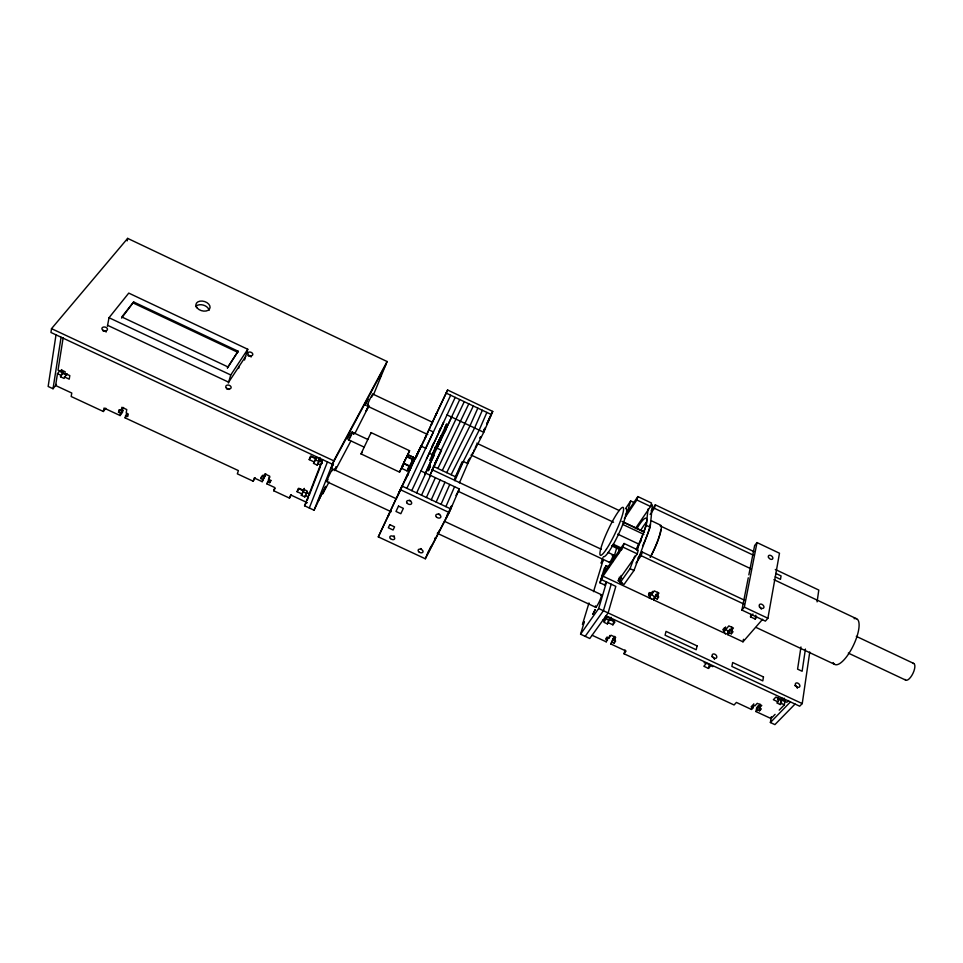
<?xml version="1.0" encoding="UTF-8"?>
<svg xmlns="http://www.w3.org/2000/svg" width="963" height="963" viewBox="0 0 963 963"><rect width="100%" height="100%" fill="white"/><g stroke="black" fill="none" stroke-linecap="round" stroke-linejoin="round"><path stroke-width="1.44" d="M401.884 468.487L404.424 461.53M405.892 458.436L408.312 454.897L413.344 457.256C414.559 461.843 406.362 467.549 407.855 470.714L413.572 458.183L413.223 458.954M413.175 458.701L413.344 457.256M621.111 575.453L620.184 582.567L624.072 584.397L633.979 570.505L650.181 527.206L652.384 504.853M636.856 550.499L646.305 525.365L648.015 509.018M430.401 465.839L428.306 470.799L430.449 466.116M606.052 615.814L799.663 706.204L802.239 703.604L809.763 651.999M817.081 601.863L818.803 590.066L775.299 569.47M373.5 394.758L387.102 361.534L127.658 238.379L51.52 328.648L50.955 332.476L332.379 464.214L385.706 364.941M805.429 649.062L802.119 671.259L797.581 669.141L800.963 646.967M56.01 334.847L48.15 386.476L53.025 388.739L56.456 384.442M53.025 388.739L61.078 337.219M779.199 710.14L784.351 704.82L784.977 700.859L781.932 699.439L780.861 700.558L780.223 704.519L776.876 702.954L777.948 701.834L778.586 697.874L777.514 698.994L780.861 700.558M63.064 373.548L66.64 375.221L66.892 373.68L64.076 378.435L60.488 376.762L63.317 372.007L60.055 370.49L57.467 373.692L55.601 385.513L71.78 393.036L71.178 396.515L103.354 411.49L105.786 408.228M63.149 337.784L58.033 370.105L61.307 371.634M788.541 700.51L786.855 702.244L783.798 700.811L784.219 698.175M60.488 376.762L63.317 372.007M61.126 372.416L61.584 369.587M780.223 704.519L781.306 703.399L781.932 699.439M795.053 704.049L774.902 724.621L770.388 722.527L771.351 716.689M407.217 456.041L407.433 455.294L399.525 472.111L361.005 453.874L371.08 432.604L409.576 450.72L407.469 455.439M755.991 711.561L757.592 709.875L759.554 710.778L760.228 706.854L758.278 705.939L756.689 707.624L755.991 711.561L771.038 718.554L775.095 714.365M757.592 709.875L758.278 705.939M759.554 710.778L761.312 708.924L759.35 708.01L760.036 704.073M625.047 649.977L624.024 653.769L734.071 704.976L736.406 702.436L751.477 709.454L753.066 707.769L753.764 703.833M751.477 709.454L751.947 706.842M748.275 577.8L741.907 610.073L765.38 621.123L767.896 618.234L779.488 553.231L757.014 542.578L754.643 545.527L748.853 574.863M750.996 614.322L750.514 616.85L755.161 619.04L755.871 615.237M107.411 326.24L109.024 317.73L128.753 293.101L247.768 349.268L244.542 360.042M413.452 458.833L414.451 457.786L412.453 459.062L410.394 466.309L406.928 470.835L407.939 470.185M127.176 240.882L127.658 238.379M727.787 634.689L729.352 632.86L730.11 629.092L728.558 630.921L727.787 634.689L742.991 641.815L743.472 639.3M741.907 610.073L744.351 607.159L757.014 542.578M103.354 411.49L104.04 408.059L120.122 415.547L122.518 412.272L123.011 409.985L120.616 413.259L120.122 415.547M729.352 632.86L731.326 633.786L733.06 631.752L731.073 630.825L731.832 627.057M731.326 633.786L732.085 630.019M121.567 318.103L133.652 301.961L238.138 351.23L227.412 367.902L238.138 351.23M653.745 599.973L656.128 594.376L653.745 599.973L723.225 632.559L724.778 630.705L725.548 626.949M120.616 413.259L118.521 412.284L119.051 409.769L121.157 410.744L123.553 407.469M704.158 662.628L706.156 663.567L703.857 666.264L708.467 668.418L709.298 664.53L705.843 662.917M121.157 410.744L121.892 407.289L126.743 409.552L126.177 413.079L128.272 414.054L127.718 416.57L125.623 415.595L127.212 413.404M255.195 477.78L253.173 481.199L237.343 473.844L238.391 470.594L125.13 417.882L125.623 415.595M655.177 598.071L657.175 598.998L658.126 595.303M657.175 598.998L658.752 596.904L656.754 595.965L657.717 592.269M604.957 585.131L599.913 582.771L603.031 576.199L649.146 597.818L651.542 592.221M650.567 595.904L648.568 594.965L650.145 592.859L652.144 593.798L652.782 591.33M648.568 594.965L649.218 592.51M649.146 597.818L649.796 595.363M635.977 563.018L641.177 555.699L642.201 552.016L744.953 600.431M650.109 514.435L654.359 508.283L655.322 504.853L754.077 551.655M610.807 643.97L612.155 642.152L614.141 643.079L615.201 639.288L613.214 638.361L610.807 643.97L626.07 651.072L624.024 653.769M612.155 642.152L613.214 638.361M622.11 582.555L618.258 580.749L637.229 553.845L638.264 550.162L624.096 543.493L602.116 575.477M635.363 528.567L650.555 506.478L651.518 503.047L637.843 496.571L625.372 515.157M614.141 643.079L615.634 641.069L613.636 640.142L614.707 636.35M637.711 548.128L638.842 544.107L641.226 540.7M592.185 635.303L606.221 641.827L608.279 637.482M607.557 640.01L605.571 639.083L607.039 637.061L609.037 638L609.76 635.472M607.352 623.88L608.231 622.652L612.889 624.831L613.973 621.039L609.326 618.872L607.352 623.88L603.933 622.291L605.92 617.283M612.889 624.831L614.948 622.002L610.289 619.823L611.011 617.295M606.221 641.827L606.931 639.312M608.231 622.652L609.326 618.872M618.258 580.749L618.956 578.318M228.387 383.069L230.759 374.98L247.768 349.268M604.307 621.027L605.041 618.499L608.447 620.088M611.192 584.192L603.404 610.735L585.179 636.35M601.02 579.112L623.025 547.153L624.096 543.493M624.349 518.563L636.844 499.978L637.843 496.571M618.475 553.532L619.739 549.247M238.583 368.444L239.293 366.06M601.923 579.858L615.826 586.371L608.11 612.937L589.789 638.493L580.569 634.208L598.673 608.52L606.558 582.025L604.535 584.938M612.492 562.091L616.729 547.839M626.949 513.46L630.669 500.989L633.931 502.53M604.126 572.552L606.209 565.63L608.76 566.834M599.913 582.771L604.21 568.555L606.209 565.63M589.007 602.946L582.446 624.457L584.372 621.689L580.569 634.208M602.826 557.721L601.117 563.319L603.019 560.514L593.533 591.643M372.525 394.938C372.645 392.567 365.182 409.058 368.191 404.34M370.803 433.771L371.08 432.604M253.173 481.199L254.256 477.985L262.189 481.681L264.933 476.107L262.875 475.144M262.189 481.681L262.923 479.526L260.865 478.575L261.671 476.204L263.742 477.166L265.752 473.736M263.742 477.166L264.861 473.916L269.652 476.143L268.508 479.381L270.579 480.344L269.748 482.704L267.69 481.753L269.014 479.454M291.404 494.645L289.478 498.1L273.709 490.757L274.852 487.579L266.932 483.895L267.69 481.753M321.449 463.805L322.051 462.348M289.478 498.1L290.67 494.934L307.341 502.698M408.312 454.921L407.325 455.956M620.184 582.567L630.043 568.652L634.761 556.084M300.191 488.783L303.754 490.444L303.225 491.816L306.691 493.441L307.233 492.057L304.802 496.908L301.323 495.295L301.852 493.911L297.098 491.696L298.301 488.494L303.08 490.709L304.344 488.397M309.219 459.628L311.157 456.161L316.02 458.436L315.467 459.893L319.03 461.566L317.116 465.045L313.541 463.372L314.107 461.915L309.219 459.628L310.495 456.245L315.395 458.532L315.96 457.064L319.547 458.749L318.982 460.218L322.244 461.746M332.151 470.726C333.764 464.973 323.929 486.159 327.962 479.646M303.08 490.709L303.61 489.324L307.113 490.949L306.571 492.346L309.749 493.826L320.402 466.477M352.35 432.832C353.638 428.186 345.777 445.761 349.786 438.382M304.802 496.908L305.343 495.536L308.509 497.016L307.269 500.182M317.116 465.045L319.596 460.109L321.75 461.121M353.818 434.06L354.107 433.181L353.565 434.048M437.599 533.418L437.9 532.635M329.045 482.018L322.725 493.887L325.711 486.411L323.869 489.854L314.046 510.197L304.561 505.78L322.533 459.604M309.304 507.983L327.456 461.903M314.046 510.197L333.74 460.808L387.102 361.534M309.123 495.415L309.568 494.392M369.058 405.604L355.01 433.242M480.031 438.069L480.621 436.708M371.598 397.189L372.139 395.925M446.338 517.504L447.795 513.833M448.517 512.448L449.54 510.065M484.63 428.655L483.727 430.762L485.364 427.536M488.626 419.976L486.736 424.37M426.886 555.157L450.768 508.921L401.98 486.05L378.303 536.885L425.321 558.769L449.203 512.557L459.363 488.963L420.951 470.919M459.411 482.884L467.765 463.576L483.751 432.291L492.731 411.43L447.614 390.015L415.462 458.256M425.321 558.769L428.655 551.065M428.439 552.148L429.474 549.753L428.8 551.053M467.44 462.637L468.812 459.483M445.905 506.634L454.572 486.712M486.881 412.417L479.177 430.124L455.523 476.793L433.434 466.405M454.343 479.514L462.071 461.831M454.873 480.754L463.299 461.47L467.765 463.576M432.543 422.215L432.267 422.769M432.255 470.281L432.507 469.703L430.148 474.819M441.03 504.347L449.769 484.461M482.355 410.274L474.59 427.957L451.117 474.723M401.896 468.463L406.928 470.859M468.487 460.615L468.933 459.616M476.516 444.882L475.253 447.699M351.459 434.903L351.94 433.783M436.167 502.072L444.978 482.21M477.841 408.131L470.004 425.79L446.7 472.64M431.292 499.785L440.175 479.947M473.315 405.977L442.282 470.558M434.674 464.72L434.409 465.358L436.504 460.868L434.891 464.25M426.404 497.498L435.372 477.696M468.8 403.834L437.852 468.487M469.848 458.003L469.342 459.11M411.454 466.261L411.285 466.634M431.881 470.305L434.361 464.9M429.703 475.927L441.451 450.251L436.913 448.108M421.529 495.211L430.569 475.433M464.274 401.691L434.734 463.709M430.798 425.574L432.495 421.95M425.923 436.371L425.309 437.671M334.233 470.57L336.207 466.766L334.667 470.438M424.972 473.989L440.994 439.309M416.642 492.924L433.952 455.427L429.209 453.188M459.748 399.537L436.889 448.481L434.578 447.398M389.57 512.942L388.691 514.832M400.295 489.902C401.041 488.241 396.563 497.847 399.392 491.768M431.893 455.571L440.946 436.046M432.423 454.476L435.336 448.168M436.937 444.713L446.712 423.973L445.038 427.331M399.525 492.153L420.975 446.062L425.718 448.301M424.647 439.248L430.473 426.549M447.614 390.015L431.448 424.165M432.134 446.507L433.374 443.835M411.755 490.636L455.21 397.394M447.386 514.242L447.675 513.616M417.882 453.152L418.387 452.032L416.257 456.594L417.617 453.705M425.766 436.721L424.563 439.297M435.216 416.377L436.696 413.259L435.673 415.438M440.139 429.57L440.898 427.957L438.935 432.194M425.032 474.506L425.863 472.689L425.044 474.374M388.534 515.109L387.728 516.854M399.513 491.563L399.801 490.949M406.542 476.998L405.519 479.177L405.844 478.515M410.792 467.681L409.516 470.377M406.627 476.854L407.674 474.615L406.073 478.021M425.754 448.216L433.398 431.966L428.728 429.763M440.091 429.474L438.719 432.375L440.825 428.005M405.375 459.399L401.583 467.488L402.606 465.659M406.868 488.337L450.684 395.239M432.158 446.543L433.314 444.087M426.465 459.086L443.582 422.492L441.945 425.875M445.472 430.124C448.758 423.239 442.246 436.973 445.532 430.088M409.708 469.992L411.237 466.706M387.908 516.469L389.317 513.46M431.183 425.044L431.797 423.756M429.642 460.579L441.21 435.998L431.821 455.451M405.182 459.929L409.576 450.72M420.975 446.062L400.283 489.637L449.203 512.557M378.303 536.885L390.701 510.751M396.371 498.81L398.899 493.501M415.631 458.244L424.009 440.609M473.724 450.937L474.494 449.324M350.339 437.274L350.905 436.083M402.979 466.345L401.8 467.308M390.641 510.571L390.123 511.642L396.202 498.702M436.648 448.385L451.647 417.087M426.633 470.666L433.952 455.427M401.366 468.379L399.525 472.111M434.999 463.564L441.451 450.251M469.065 459.688L468.584 460.663M480.802 436.696L480.116 438.069M435.312 537.679L434.819 538.69M472.989 452.441L471.34 455.499M439.104 530.89L437.623 533.671M488.662 419.423L492.731 411.43M486.64 423.876L491.395 414.559L446.146 393.085M456.017 495.464L459.363 488.963M450.058 508.861L451.719 505.659L450.166 509.246L450.889 507.85M429.943 548.429L430.617 547.128M431.039 546.731L431.713 545.419M322.16 462.854L321.666 463.757M335.365 470.161L350.797 441.15M304.561 505.78L306.451 502.289M301.323 495.295L303.225 491.816M318.982 460.218L320.258 457.894M301.852 493.911L303.754 490.444M314.107 461.915L316.02 458.436M313.541 463.372L315.467 459.893M297.098 491.696L299.012 488.229M273.709 490.757L275.021 488.47M362.16 452.261L361.065 454.055M269.748 482.704L271.072 480.417M268.508 479.381L269.845 477.094M266.932 483.895L268.256 481.596M262.923 479.526L264.933 476.107M260.865 478.575L262.201 476.288M245.613 356.479L228.652 382.191L107.579 325.313M625.661 508.476L630.669 500.989M651.06 511.004L655.322 504.853M637.867 558.131L642.201 552.016M125.13 417.882L126.719 415.691M610.289 619.823L611.18 618.595L607.749 616.994L606.859 618.222L604.788 617.259M118.521 412.284L120.122 410.106M609.037 638L611.072 635.243L615.682 637.386L613.636 640.142M652.144 593.798L654.298 590.909L658.921 593.076L656.754 595.965M133.652 301.961L121.783 316.959L227.725 366.819M731.073 630.825L733.433 628.045L728.835 625.89L726.487 628.683L724.501 627.744L722.792 629.778L724.778 630.705M750.514 616.85L752.958 613.985M708.467 668.418L710.79 665.722L712.789 666.661M755.161 619.04L756.798 617.139M742.991 641.815L762.612 619.245M759.35 708.01L761.769 705.458L757.219 703.339L754.823 705.903L752.849 704.988L751.104 706.854L753.066 707.769M783.798 700.811L784.881 699.692L781.523 698.115L780.439 699.246L775.853 697.104L773.373 699.704L777.948 701.834M770.388 722.527L790.442 701.907M326.012 481.307L391.147 511.738M437.286 533.285L596.037 607.436M598.673 608.52L802.239 703.604M602.754 620.1L604.824 621.063M781.306 703.399L784.351 704.82M61.56 370.081L65.171 371.754L64.918 373.319L69.818 375.606L69.228 379.169L64.328 376.894M57.467 373.692L60.741 375.221M619.317 577.102L621.869 578.294M51.52 328.648L333.74 460.808M331.958 468.656L395.721 498.485M444.557 521.344L601.947 594.965M317.682 463.588L320.932 465.105M617.716 534.14L638.842 544.107M848.319 653.095L905.738 680.131M623.025 547.153L637.229 553.845M641.177 555.699L744.206 604.21M613.19 544.179L621.183 547.947M612.516 545.19L621.821 549.572M744.351 607.159L767.896 618.234M611.589 545.768L620.75 550.078M408.276 455.005L413.296 457.365M407.397 456.679L412.453 459.062M407.253 456.992L412.308 459.363M109.024 317.73L230.759 374.98M351.832 431.954L367.83 439.477M432.074 469.691L601.297 549.271M608.074 552.449L613.491 555.001M756.136 627.467L834.74 664.41M630.043 568.652L633.979 570.505M404.219 463.408L409.275 465.779M404.027 463.817L409.082 466.188M348.233 439.646L364.231 447.157M458.256 491.323L609.904 562.561M447.049 414.921L483.751 432.291M775.853 573.43L781.077 575.91L780.487 579.341L775.251 576.861M651.132 520.658L660.486 525.088A26.422 4.707 -64.7 0 1 650.338 557.324M660.124 525.858L750.875 568.772M773.903 579.666L856.528 618.74M372.332 393.831L431.99 422.035M476.745 443.185L619.113 510.486M646.305 525.365L650.181 527.206M621.954 521.38L644.536 532.033M624.18 522.572L642.477 531.215M622.58 524.354L643.874 534.405M856.3 636.35L913.718 663.447M366.734 405.772L427.753 434.566M471.148 455.054L613.551 522.247M133.424 303.092L237.825 352.326M636.844 499.978L650.555 506.478M654.359 508.283L753.379 555.182M248.165 355.612A2.66 1.83 17.8 0 1 251.199 356.719M103.125 330.754A2.817 1.914 12.6 0 1 106.315 331.91M227.112 388.619A2.733 1.926 16.8 0 1 229.086 389.329M195.609 306.679A7.235 4.827 16.3 0 1 203.205 305.066A7.235 4.827 16.3 0 1 209.079 310.351M248.261 355.792A2.395 1.649 17.8 0 1 248.851 355.78M250.043 356.105A2.395 1.649 17.8 0 1 250.994 356.791M226.534 388.835A2.468 1.733 16.8 0 1 228.917 389.461M103.21 330.947A2.54 1.721 12.6 0 1 105.653 331.597M439.742 514.35A2.672 1.806 23.5 0 1 438.49 513.761M421.397 548.874A2.588 1.697 23.5 0 1 420.819 548.537M410.683 500.748A2.684 1.806 24.7 0 1 409.431 500.158M394.469 536.078A2.6 1.697 24.6 0 1 393.831 535.97M600.539 595.146A6.91 1.107 -65.2 0 1 600.96 597.542A6.91 1.107 -65.2 0 1 597.168 605.571A6.91 1.107 -65.2 0 1 595.447 605.908M612.119 555.639A4.189 0.65 -64.9 0 1 613.034 555.675A4.189 0.65 -64.9 0 1 610.987 560.502A4.189 0.65 -64.9 0 1 609.374 562.127M759.458 607.256A2.672 1.806 39.4 0 1 761.3 609.158M724.561 629.658A2.6 1.806 39.5 0 1 727.98 631.535A2.6 1.806 39.5 0 1 726.499 633.895A2.6 1.806 39.5 0 1 723.598 631.198M723.61 630.669A2.6 1.806 39.5 0 1 723.791 630.223M650.651 594.99A2.588 1.842 36.7 0 1 654.214 597.253A2.588 1.842 36.7 0 1 651.638 598.986A2.588 1.842 36.7 0 1 649.832 595.531M711.934 656.73A2.648 1.878 40.2 0 1 714.474 659.438M794.764 685.584A2.648 1.818 42.7 0 1 797.352 688.28M723.959 632.607A2.588 1.806 39.6 0 1 725.452 633.907M649.676 597.842A2.576 1.842 36.7 0 1 651.758 599.359M854.133 618.667A25.303 8.498 -64.5 0 1 853.423 645.354A25.303 8.498 -64.5 0 1 833.188 662.568M912.743 663.351A9.245 3.575 -64.5 0 1 912.972 673.366A9.245 3.575 -64.5 0 1 905.051 679.433M650.398 524.041A26.434 4.478 -64.7 0 1 642.562 545.961M640.636 530.469A26.434 4.478 -64.7 0 1 646.209 522.44M626.082 508.813A26.47 3.984 -64.7 0 1 618.378 534.549A26.47 3.984 -64.7 0 1 603.44 556.65M660.799 529.794A25.568 4.55 -64.7 0 1 658.319 539.003M657.922 540.135A25.568 4.55 -64.7 0 1 650.29 557.047M636.868 528.699A26.446 4.394 -64.7 0 1 646.715 520.526A26.446 4.394 -64.7 0 1 636.182 549.151M247.635 353.252L247.623 353.734A2.672 1.83 17.8 0 0 250.958 355.853A2.672 1.83 17.8 0 0 252.523 353.469A2.672 1.83 17.8 0 0 248.647 352.181L247.635 353.252M364.989 405.327L367.878 399.308L364.989 405.327M366.217 410.792L368.275 406.482L366.217 410.792M595.11 609.772L592.847 614.298L595.11 609.772M379.278 378.844L381.312 374.583L379.278 378.844M763.478 676.941L762.792 680.889L731.88 666.444L732.65 662.52L763.478 676.941M697.068 645.884L696.201 649.772L665.072 635.219L666.023 631.379L697.068 645.884M318.512 500.206L320.679 495.752L318.512 500.206M331.212 468.379L333.439 463.901L331.212 468.379M347.065 438.61L349.846 432.917L347.065 438.61M426.874 434.253L427.175 433.651L426.874 434.253M408.505 473.17L407.253 475.891L408.553 473.17M389.786 524.654L388.318 527.784L393.085 529.999L394.565 526.881L389.786 524.654M398.513 506.105L395.998 511.461L400.825 513.712L403.365 508.368L398.513 506.105M102.836 330.153A2.829 1.914 12.6 0 0 107.423 329.659A2.829 1.914 12.6 0 0 103.823 326.987A2.829 1.914 12.6 0 0 102.836 330.153M226.293 387.896A2.745 1.926 16.8 0 0 230.915 388.197A2.745 1.926 16.8 0 0 228.159 385.044A2.745 1.926 16.8 0 0 226.293 387.896M197.234 308.076A7.259 4.827 16.3 0 0 209.453 309.135A7.259 4.827 16.3 0 0 202.266 301.07A7.259 4.827 16.3 0 0 197.234 308.076M436.395 516.95A2.684 1.806 23.5 0 0 440.741 517.275A2.684 1.806 23.5 0 0 437.816 514.17A2.684 1.806 23.5 0 0 436.395 516.95M418.736 551.727A2.6 1.697 23.5 0 0 422.938 552.064A2.6 1.697 23.5 0 0 420.073 549.115A2.6 1.697 23.5 0 0 418.736 551.727M407.241 503.312A2.684 1.806 24.7 0 0 411.574 503.625A2.684 1.806 24.7 0 0 408.601 500.495A2.684 1.806 24.7 0 0 407.241 503.312M390.448 538.558A2.612 1.697 24.6 0 0 394.625 538.883A2.612 1.697 24.6 0 0 391.724 535.909A2.612 1.697 24.6 0 0 390.448 538.558M759.386 606.257A2.672 1.806 39.4 0 0 763.442 608.171A2.672 1.806 39.4 0 0 761.938 604.355A2.672 1.806 39.4 0 0 759.386 606.257M768.474 557.3A2.576 1.685 38 0 0 772.386 559.142A2.576 1.685 38 0 0 770.918 555.555A2.576 1.685 38 0 0 768.474 557.3M712.247 656.2A2.648 1.878 40.2 0 0 716.279 658.078A2.648 1.878 40.2 0 0 714.871 654.214A2.648 1.878 40.2 0 0 712.247 656.2M795.462 685.187A2.66 1.818 42.6 0 0 799.434 687.04A2.66 1.818 42.6 0 0 797.894 683.164A2.66 1.818 42.6 0 0 795.462 685.187M606.425 549.187A26.47 3.912 -64.7 0 0 623.591 508.524A26.47 3.912 -64.7 0 0 605.27 536.247A26.47 3.912 -64.7 0 0 606.425 549.187"/></g></svg>
